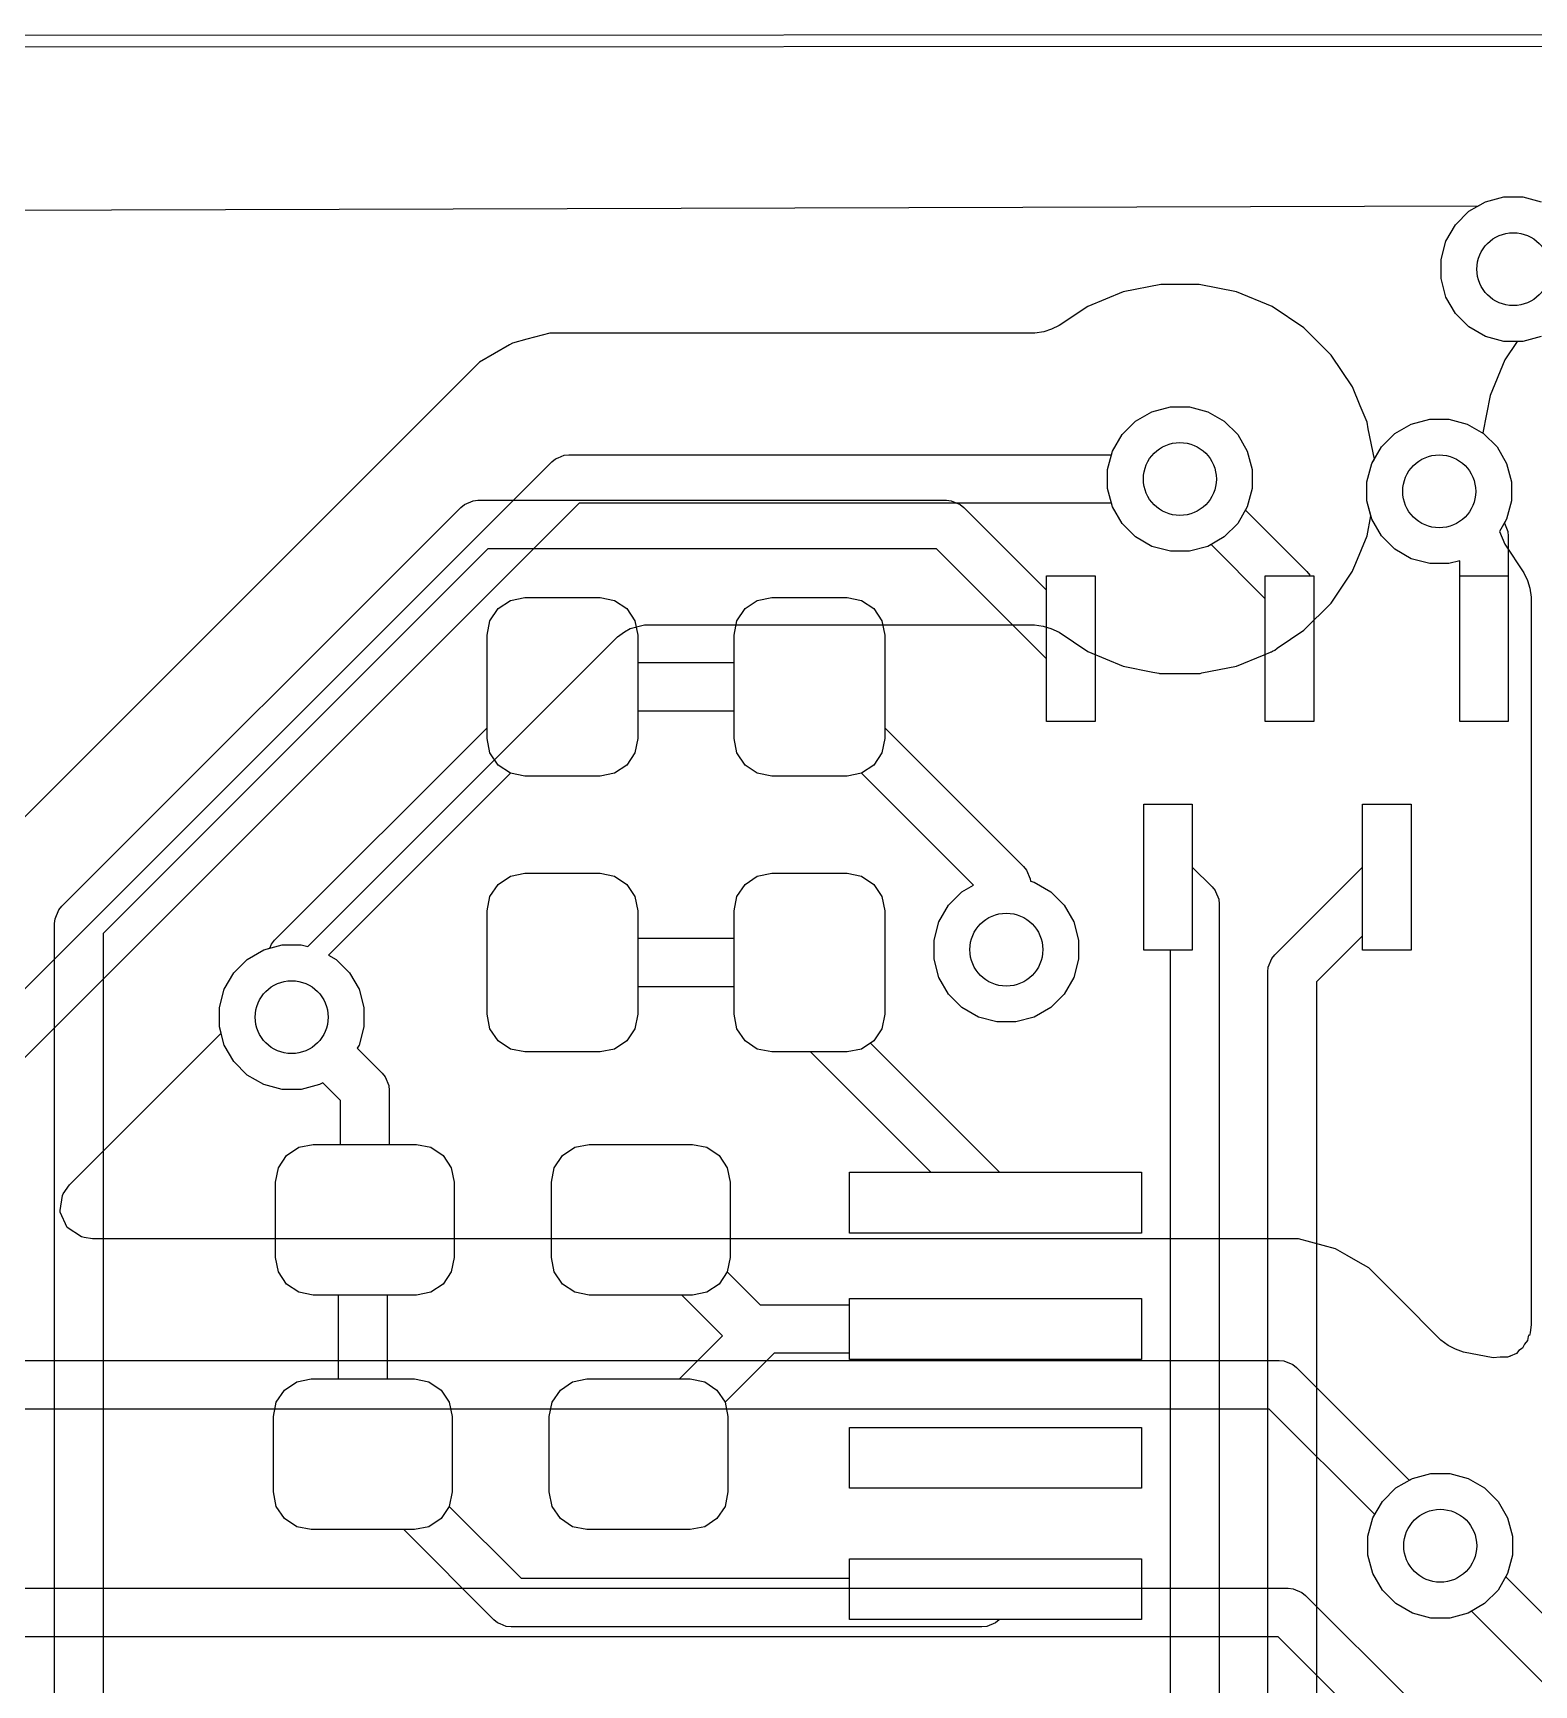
# Model space of a CAD drawing. Header units: millimetres. Extents: x 87.1 to 142.6, y -85.7 to -60.8.
# Drawn here: x 122.54 to 128.71, y -67.55 to -60.75 of the extents above; entities that cross this region are included whole.
import ezdxf

# ---------------------------------------------------------------- set-up
doc = ezdxf.new("R2010")
doc.units = ezdxf.units.MM
for name, color, linetype, true_color in [('B.Cu', 153, 'CONTINUOUS', 0x4d7fc4), ('Edge.Cuts', 254, 'CONTINUOUS', 0xd0d2cd), ('F.Cu', 13, 'CONTINUOUS', 0xc83434), ('F.Mask', 201, 'CONTINUOUS', 0xd864ff), ('F.Paste', 253, 'CONTINUOUS', 0xb4a09a)]:
    doc.layers.add(name, color=color, linetype=linetype, true_color=true_color)

msp = doc.modelspace()

# ---------------------------------------------------------------- linework, layer by layer
at = {"layer": 'B.Cu', "linetype": 'CONTINUOUS'}
for p, q in [((128.48281, -61.460993), (128.510795, -61.444836)), ((128.510795, -61.444836), (128.586442, -61.424567)), ((128.586442, -61.424567), (128.664758, -61.424567)), ((128.664758, -61.424567), (128.740405, -61.444836)), ((117.851051, -61.491752), (128.48281, -61.460993)), ((127.175153, -61.7851), (127.020527, -61.815857)), ((127.175155, -61.7851), (127.175153, -61.7851)), ((127.175158, -61.7851), (127.175155, -61.7851)), ((127.332842, -61.7851), (127.175158, -61.7851)), ((127.332845, -61.7851), (127.332842, -61.7851)), ((127.332847, -61.7851), (127.332845, -61.7851)), ((127.487471, -61.815857), (127.332847, -61.7851)), ((127.020496, -61.815864), (126.874833, -61.876198)), ((127.020527, -61.815857), (127.020496, -61.815864)), ((127.487502, -61.815864), (127.487471, -61.815857)), ((127.633165, -61.876198), (127.487502, -61.815864)), ((126.874797, -61.876219), (126.757953, -61.954291)), ((126.874824, -61.876203), (126.874797, -61.876219)), ((126.874833, -61.876198), (126.874824, -61.876203)), ((127.633172, -61.876202), (127.633165, -61.876198)), ((127.633185, -61.876209), (127.633172, -61.876202)), ((127.63319, -61.876212), (127.633185, -61.876209)), ((127.633191, -61.876213), (127.63319, -61.876212)), ((127.76429, -61.963811), (127.633191, -61.876213)), ((124.661804, -61.9851), (124.567869, -62.010269)), ((126.657422, -61.9851), (124.661804, -61.9851)), ((126.694478, -61.979434), (126.657422, -61.9851)), ((126.726115, -61.969527), (126.694478, -61.979434)), ((126.757952, -61.954294), (126.726115, -61.969527)), ((126.757953, -61.954291), (126.757952, -61.954294)), ((127.764291, -61.963812), (127.76429, -61.963811)), ((127.764297, -61.963817), (127.764291, -61.963812)), ((127.875781, -62.075301), (127.764297, -61.963817)), ((124.496756, -62.033139), (124.372169, -62.10507)), ((124.496764, -62.033136), (124.496756, -62.033139)), ((124.50908, -62.026026), (124.496764, -62.033136)), ((124.509085, -62.026023), (124.50908, -62.026026)), ((124.567812, -62.010287), (124.509085, -62.026023)), ((124.567869, -62.010269), (124.567812, -62.010287)), ((128.641645, -62.019433), (128.590613, -62.095807)), ((128.664758, -62.019433), (128.641645, -62.019433)), ((128.740405, -61.999164), (128.664758, -62.019433)), ((124.372147, -62.105085), (120.744485, -65.732747)), ((124.372149, -62.105084), (124.372147, -62.105085)), ((124.372153, -62.105081), (124.372149, -62.105084)), ((124.372161, -62.105075), (124.372153, -62.105081)), ((124.372165, -62.105072), (124.372161, -62.105075)), ((124.372169, -62.10507), (124.372165, -62.105072)), ((127.875786, -62.075307), (127.875781, -62.075301)), ((127.875789, -62.075311), (127.875786, -62.075307)), ((127.96339, -62.206414), (127.875789, -62.075311)), ((128.590598, -62.095833), (128.530264, -62.241496)), ((128.590603, -62.095824), (128.590598, -62.095833)), ((128.590613, -62.095807), (128.590603, -62.095824)), ((127.963397, -62.206427), (127.96339, -62.206414)), ((127.99564, -62.28427), (127.963397, -62.206427)), ((128.530261, -62.24151), (128.499504, -62.396128)), ((128.530264, -62.241496), (128.530261, -62.24151)), ((127.071372, -62.347594), (127.139195, -62.308436)), ((127.139195, -62.308436), (127.214842, -62.288167)), ((127.214842, -62.288167), (127.293158, -62.288167)), ((127.293158, -62.288167), (127.368805, -62.308436)), ((127.368805, -62.308436), (127.436628, -62.347594)), ((128.023737, -62.352103), (127.99564, -62.28427)), ((127.015994, -62.402972), (127.071372, -62.347594)), ((127.436628, -62.347594), (127.492006, -62.402972)), ((128.029124, -62.379185), (128.023737, -62.352103)), ((128.053911, -62.503797), (128.029124, -62.379185)), ((128.499504, -62.396128), (128.503428, -62.398394)), ((128.503428, -62.398394), (128.558806, -62.453772)), ((126.976836, -62.470795), (127.015994, -62.402972)), ((127.492006, -62.402972), (127.531164, -62.470795)), ((128.558806, -62.453772), (128.597964, -62.521595)), ((121.154289, -66.03076), (124.67016, -62.51489)), ((124.67016, -62.51489), (124.685313, -62.502453)), ((124.685313, -62.502453), (124.695871, -62.498079)), ((124.695871, -62.498079), (124.721362, -62.487521)), ((124.721362, -62.487521), (124.740871, -62.4856)), ((124.740871, -62.4856), (126.972869, -62.4856)), ((126.972869, -62.4856), (126.976836, -62.470795)), ((127.531164, -62.470795), (127.551433, -62.546442)), ((128.023367, -62.597242), (128.043636, -62.521595)), ((128.043636, -62.521595), (128.053911, -62.503797)), ((128.597964, -62.521595), (128.618233, -62.597242)), ((127.551433, -62.546442), (127.551433, -62.624758)), ((128.023367, -62.675558), (128.023367, -62.597242)), ((128.618233, -62.597242), (128.618233, -62.675558)), ((127.551433, -62.624758), (127.531164, -62.700405)), ((124.782292, -62.6856), (121.325, -66.142892)), ((126.972869, -62.6856), (124.782292, -62.6856)), ((126.976836, -62.700405), (126.972869, -62.6856)), ((127.015994, -62.768228), (126.976836, -62.700405)), ((127.531164, -62.700405), (127.492006, -62.768228)), ((128.039966, -62.737508), (128.023367, -62.675558)), ((128.023737, -62.819097), (128.039966, -62.737508)), ((128.618233, -62.675558), (128.597964, -62.751205)), ((127.071372, -62.823606), (127.015994, -62.768228)), ((127.492006, -62.768228), (127.436628, -62.823606)), ((128.597964, -62.751205), (128.568843, -62.801643)), ((128.568843, -62.801643), (128.590598, -62.854165)), ((127.139195, -62.862764), (127.071372, -62.823606)), ((127.214842, -62.883033), (127.139195, -62.862764)), ((127.368805, -62.862764), (127.293158, -62.883033)), ((127.436628, -62.823606), (127.368805, -62.862764)), ((127.977067, -62.931766), (128.023737, -62.819097)), ((128.590598, -62.854165), (128.590602, -62.854172)), ((128.590602, -62.854172), (128.590609, -62.854185)), ((128.590609, -62.854185), (128.668697, -62.97105)), ((127.293158, -62.883033), (127.214842, -62.883033)), ((127.965012, -62.960874), (127.977067, -62.931766)), ((127.875789, -63.095889), (127.963394, -62.964779)), ((127.963394, -62.964779), (127.965012, -62.960874)), ((128.668697, -62.97105), (128.683928, -63.002886)), ((128.683928, -63.002886), (128.693834, -63.034522)), ((128.693834, -63.034522), (128.6995, -63.071575)), ((128.6995, -63.071575), (128.6995, -66.064383)), ((127.764289, -63.207389), (127.875789, -63.095889)), ((124.940682, -63.235023), (124.968932, -63.213875)), ((124.968932, -63.213875), (124.992024, -63.201267)), ((124.992024, -63.201267), (125.051449, -63.1861)), ((125.051449, -63.1861), (126.656404, -63.1861)), ((126.656404, -63.1861), (126.691336, -63.191121)), ((126.691336, -63.191121), (126.72315, -63.200463)), ((126.72315, -63.200463), (126.757098, -63.216335)), ((127.653671, -63.281301), (127.764289, -63.207389)), ((123.665957, -64.509747), (124.940682, -63.235023)), ((126.757098, -63.216335), (126.874814, -63.29499)), ((127.644787, -63.290185), (127.653671, -63.281301)), ((126.874814, -63.29499), (126.874827, -63.294997)), ((126.874827, -63.294997), (127.020498, -63.355335)), ((127.487497, -63.355337), (127.600166, -63.308667)), ((127.600166, -63.308667), (127.626634, -63.297704)), ((127.626634, -63.297704), (127.629425, -63.296731)), ((127.629425, -63.296731), (127.630868, -63.296064)), ((127.630868, -63.296064), (127.635528, -63.294021)), ((127.635528, -63.294021), (127.644787, -63.290185)), ((127.020498, -63.355335), (127.020503, -63.355337)), ((127.020503, -63.355337), (127.143039, -63.379711)), ((127.143039, -63.379711), (127.167533, -63.384583)), ((127.167533, -63.384583), (127.17025, -63.385304)), ((127.17025, -63.385304), (127.175155, -63.3861)), ((127.175155, -63.3861), (127.332844, -63.3861)), ((127.332844, -63.3861), (127.336964, -63.3861)), ((127.336964, -63.3861), (127.344814, -63.383718)), ((127.344814, -63.383718), (127.487497, -63.355337)), ((123.485195, -64.522836), (123.560842, -64.502567)), ((123.560842, -64.502567), (123.639158, -64.502567)), ((123.639158, -64.502567), (123.665957, -64.509747)), ((123.361994, -64.617372), (123.417372, -64.561994)), ((123.417372, -64.561994), (123.485195, -64.522836)), ((123.322836, -64.685195), (123.361994, -64.617372)), ((123.302567, -64.760842), (123.322836, -64.685195)), ((123.302567, -64.839158), (123.302567, -64.760842)), ((123.309747, -64.865957), (123.302567, -64.839158)), ((122.685545, -65.49016), (123.309747, -64.865957)), ((122.657246, -65.533311), (122.660436, -65.526324)), ((122.660436, -65.526324), (122.685545, -65.49016)), ((122.648289, -65.595622), (122.657246, -65.533311)), ((122.647306, -65.60246), (122.648289, -65.595622)), ((122.676331, -65.666016), (122.647306, -65.60246)), ((122.735109, -65.70379), (122.676331, -65.666016)), ((122.745963, -65.706977), (122.735109, -65.70379)), ((122.780898, -65.712), (122.745963, -65.706977)), ((127.57388, -65.712), (122.780898, -65.712)), ((127.573943, -65.711999), (127.57388, -65.712)), ((127.741554, -65.711999), (127.573943, -65.711999)), ((127.741557, -65.711999), (127.741554, -65.711999)), ((127.894285, -65.752923), (127.741557, -65.711999)), ((127.942082, -65.780519), (127.894285, -65.752923)), ((127.986649, -65.806249), (127.942082, -65.780519)), ((128.031215, -65.831979), (127.986649, -65.806249)), ((128.031216, -65.83198), (128.031215, -65.831979)), ((128.031217, -65.831981), (128.031216, -65.83198)), ((128.150088, -65.950852), (128.031217, -65.831981)), ((128.15009, -65.950855), (128.150088, -65.950852)), ((128.154428, -65.955193), (128.15009, -65.950855)), ((128.327771, -66.128536), (128.154428, -65.955193)), ((128.6995, -66.064383), (128.694476, -66.099321)), ((128.357978, -66.150731), (128.327771, -66.128536)), ((128.684429, -66.1307), (128.67176, -66.145225)), ((128.686811, -66.114496), (128.684429, -66.1307)), ((128.689614, -66.108772), (128.686811, -66.114496)), ((128.691535, -66.109336), (128.689614, -66.108772)), ((128.694476, -66.099321), (128.691535, -66.109336)), ((128.387356, -66.166098), (128.357978, -66.150731)), ((128.420639, -66.177839), (128.387356, -66.166098)), ((128.542194, -66.202018), (128.420639, -66.177839)), ((128.571634, -66.199395), (128.542194, -66.202018)), ((128.599118, -66.199483), (128.571634, -66.199395)), ((128.599214, -66.199845), (128.599118, -66.199483)), ((128.600562, -66.199487), (128.599214, -66.199845)), ((128.600941, -66.199489), (128.600562, -66.199487)), ((128.606355, -66.197918), (128.600941, -66.199489)), ((128.608825, -66.196382), (128.606355, -66.197918)), ((128.609683, -66.196006), (128.608825, -66.196382)), ((128.611693, -66.195827), (128.609683, -66.196006)), ((128.612763, -66.195407), (128.611693, -66.195827)), ((128.638506, -66.183358), (128.612511, -66.194765)), ((128.612511, -66.194765), (128.612763, -66.195407)), ((128.648831, -66.171517), (128.638506, -66.183358)), ((128.663283, -66.162536), (128.648831, -66.171517)), ((128.67176, -66.145225), (128.663283, -66.162536)), ((122.143631, -66.2125), (127.6625, -66.2125)), ((127.6625, -66.2125), (127.682009, -66.214421)), ((127.682009, -66.214421), (127.718057, -66.229353)), ((127.718057, -66.229353), (127.733211, -66.241789)), ((127.733211, -66.241789), (128.196921, -66.705499)), ((127.621078, -66.4125), (122.143631, -66.4125)), ((128.055499, -66.846921), (127.621078, -66.4125)), ((128.210195, -66.697836), (128.285842, -66.677567)), ((128.285842, -66.677567), (128.364158, -66.677567)), ((128.364158, -66.677567), (128.439805, -66.697836)), ((128.196921, -66.705499), (128.210195, -66.697836)), ((128.439805, -66.697836), (128.507628, -66.736994)), ((128.507628, -66.736994), (128.563006, -66.792372)), ((128.563006, -66.792372), (128.602164, -66.860195)), ((128.027567, -66.935842), (128.047836, -66.860195)), ((128.047836, -66.860195), (128.055499, -66.846921)), ((128.602164, -66.860195), (128.622433, -66.935842)), ((128.027567, -67.014158), (128.027567, -66.935842)), ((128.622433, -66.935842), (128.622433, -67.014158)), ((128.047836, -67.089805), (128.027567, -67.014158)), ((128.622433, -67.014158), (128.602164, -67.089805)), ((128.086994, -67.157628), (128.047836, -67.089805)), ((128.602164, -67.089805), (128.563006, -67.157628)), ((122.106131, -67.15), (127.7, -67.15)), ((127.7, -67.15), (127.719509, -67.151921)), ((127.719509, -67.151921), (127.755557, -67.166853)), ((128.142372, -67.213006), (128.086994, -67.157628)), ((128.563006, -67.157628), (128.507628, -67.213006)), ((127.755557, -67.166853), (127.770711, -67.179289)), ((127.770711, -67.179289), (128.196921, -67.605499)), ((128.210195, -67.252164), (128.142372, -67.213006)), ((128.507628, -67.213006), (128.439805, -67.252164)), ((128.285842, -67.272433), (128.210195, -67.252164)), ((128.364158, -67.272433), (128.285842, -67.272433)), ((128.439805, -67.252164), (128.364158, -67.272433)), ((127.658578, -67.35), (122.106131, -67.35)), ((128.055499, -67.746921), (127.658578, -67.35))]:
    msp.add_line(p, q, dxfattribs=at)
at = {"layer": 'B.Cu'}
for centre in [(128.6256, -61.722), (127.254, -62.5856), (128.3208, -62.6364), (126.54, -64.522174), (123.6, -64.8), (128.325, -66.975)]:
    msp.add_circle(centre, 0.15, dxfattribs=at)
at = {"layer": 'Edge.Cuts', "linetype": 'CONTINUOUS'}
for p, q in [((88.172342, -60.774331), (141.57597, -60.750447)), ((141.575993, -60.800447), (88.172364, -60.824331))]:
    msp.add_line(p, q, dxfattribs=at)
at = {"layer": 'F.Cu', "linetype": 'CONTINUOUS'}
for p, q in [((128.442972, -61.483994), (128.510795, -61.444836)), ((128.510795, -61.444836), (128.586442, -61.424567)), ((128.586442, -61.424567), (128.664758, -61.424567)), ((128.664758, -61.424567), (128.740405, -61.444836)), ((128.387594, -61.539372), (128.442972, -61.483994)), ((128.348436, -61.607195), (128.387594, -61.539372)), ((128.328167, -61.682842), (128.348436, -61.607195)), ((128.328167, -61.761158), (128.328167, -61.682842)), ((128.348436, -61.836805), (128.328167, -61.761158)), ((128.387594, -61.904628), (128.348436, -61.836805)), ((128.442972, -61.960006), (128.387594, -61.904628)), ((128.510795, -61.999164), (128.442972, -61.960006)), ((128.586442, -62.019433), (128.510795, -61.999164)), ((128.664758, -62.019433), (128.586442, -62.019433)), ((128.740405, -61.999164), (128.664758, -62.019433)), ((127.071372, -62.347594), (127.139195, -62.308436)), ((127.139195, -62.308436), (127.214842, -62.288167)), ((127.214842, -62.288167), (127.293158, -62.288167)), ((127.293158, -62.288167), (127.368805, -62.308436)), ((127.368805, -62.308436), (127.436628, -62.347594)), ((127.015994, -62.402972), (127.071372, -62.347594)), ((127.436628, -62.347594), (127.492006, -62.402972)), ((128.082794, -62.453772), (128.138172, -62.398394)), ((128.138172, -62.398394), (128.205995, -62.359236)), ((128.205995, -62.359236), (128.281642, -62.338967)), ((128.281642, -62.338967), (128.359958, -62.338967)), ((128.359958, -62.338967), (128.435605, -62.359236)), ((128.435605, -62.359236), (128.503428, -62.398394)), ((128.503428, -62.398394), (128.558806, -62.453772)), ((126.976836, -62.470795), (127.015994, -62.402972)), ((127.492006, -62.402972), (127.531164, -62.470795)), ((128.043636, -62.521595), (128.082794, -62.453772)), ((128.558806, -62.453772), (128.597964, -62.521595)), ((126.956567, -62.546442), (126.976836, -62.470795)), ((127.531164, -62.470795), (127.551433, -62.546442)), ((128.023367, -62.597242), (128.043636, -62.521595)), ((128.597964, -62.521595), (128.618233, -62.597242)), ((126.956567, -62.624758), (126.956567, -62.546442)), ((127.551433, -62.546442), (127.551433, -62.624758)), ((128.023367, -62.675558), (128.023367, -62.597242)), ((128.618233, -62.597242), (128.618233, -62.675558)), ((126.976836, -62.700405), (126.956567, -62.624758)), ((127.551433, -62.624758), (127.531164, -62.700405)), ((122.654289, -64.343527), (124.295527, -62.702289)), ((124.295527, -62.702289), (124.310681, -62.689853)), ((124.310681, -62.689853), (124.346729, -62.674921)), ((124.346729, -62.674921), (124.366238, -62.673)), ((124.366238, -62.673), (126.294, -62.673)), ((126.294, -62.673), (126.313509, -62.674921)), ((126.313509, -62.674921), (126.349557, -62.689853)), ((126.349557, -62.689853), (126.364711, -62.702289)), ((126.364711, -62.702289), (126.705, -63.042578)), ((127.015994, -62.768228), (126.976836, -62.700405)), ((127.531164, -62.700405), (127.5235, -62.713678)), ((127.5235, -62.713678), (127.77571, -62.965889)), ((128.043636, -62.751205), (128.023367, -62.675558)), ((128.618233, -62.675558), (128.597964, -62.751205)), ((127.071372, -62.823606), (127.015994, -62.768228)), ((128.082794, -62.819028), (128.043636, -62.751205)), ((128.597964, -62.751205), (128.58891, -62.766886)), ((128.58891, -62.766886), (128.603079, -62.801091)), ((128.603079, -62.801091), (128.605, -62.8206)), ((124.40766, -62.873), (122.825, -64.45566)), ((126.252578, -62.873), (124.40766, -62.873)), ((126.705, -63.325422), (126.252578, -62.873)), ((127.139195, -62.862764), (127.071372, -62.823606)), ((127.214842, -62.883033), (127.139195, -62.862764)), ((127.368805, -62.862764), (127.293158, -62.883033)), ((127.382078, -62.8551), (127.368805, -62.862764)), ((127.605, -63.078021), (127.382078, -62.8551)), ((128.138172, -62.874406), (128.082794, -62.819028)), ((128.205995, -62.913564), (128.138172, -62.874406)), ((128.605, -62.8206), (128.605, -62.984)), ((127.293158, -62.883033), (127.214842, -62.883033)), ((128.281642, -62.933833), (128.205995, -62.913564)), ((128.359958, -62.933833), (128.281642, -62.933833)), ((128.405, -62.921764), (128.359958, -62.933833)), ((128.405, -62.984), (128.405, -62.921764)), ((126.705, -63.042578), (126.705, -62.984)), ((126.705, -62.984), (126.905, -62.984)), ((126.905, -62.984), (126.905, -63.584)), ((127.77571, -62.965889), (127.788147, -62.981042)), ((127.788147, -62.981042), (127.789372, -62.984)), ((127.789372, -62.984), (127.805, -62.984)), ((127.805, -62.984), (127.805, -63.584)), ((128.405, -63.584), (128.405, -62.984)), ((128.605, -62.984), (128.605, -63.584)), ((124.499684, -63.084799), (124.559, -63.073)), ((124.559, -63.073), (124.869, -63.073)), ((124.869, -63.073), (124.928316, -63.084799)), ((125.515684, -63.084799), (125.575, -63.073)), ((125.575, -63.073), (125.885, -63.073)), ((125.885, -63.073), (125.944316, -63.084799)), ((127.605, -63.584), (127.605, -63.078021)), ((124.415799, -63.168684), (124.449398, -63.118398)), ((124.449398, -63.118398), (124.499684, -63.084799)), ((124.928316, -63.084799), (124.978602, -63.118398)), ((124.978602, -63.118398), (125.012201, -63.168684)), ((125.431799, -63.168684), (125.465398, -63.118398)), ((125.465398, -63.118398), (125.515684, -63.084799)), ((125.944316, -63.084799), (125.994602, -63.118398)), ((125.994602, -63.118398), (126.028201, -63.168684)), ((124.404, -63.228), (124.415799, -63.168684)), ((125.012201, -63.168684), (125.024, -63.228)), ((125.42, -63.228), (125.431799, -63.168684)), ((126.028201, -63.168684), (126.04, -63.228)), ((124.404, -63.609078), (124.404, -63.228)), ((125.024, -63.228), (125.024, -63.3405)), ((125.42, -63.3405), (125.42, -63.228)), ((126.04, -63.228), (126.04, -63.609078)), ((125.024, -63.3405), (125.42, -63.3405)), ((126.705, -63.584), (126.705, -63.325422)), ((125.42, -63.5405), (125.024, -63.5405)), ((125.024, -63.5405), (125.024, -63.653)), ((125.42, -63.653), (125.42, -63.5405)), ((123.529289, -64.483789), (124.404, -63.609078)), ((126.04, -63.609078), (126.610711, -64.179789)), ((126.905, -63.584), (126.705, -63.584)), ((127.805, -63.584), (127.605, -63.584)), ((128.605, -63.584), (128.405, -63.584)), ((125.024, -63.653), (125.012201, -63.712316)), ((125.431799, -63.712316), (125.42, -63.653)), ((125.012201, -63.712316), (124.978602, -63.762602)), ((125.465398, -63.762602), (125.431799, -63.712316)), ((124.499714, -63.796207), (123.751753, -64.544168)), ((124.559, -63.808), (124.499714, -63.796207)), ((124.869, -63.808), (124.559, -63.808)), ((124.928316, -63.796201), (124.869, -63.808)), ((124.978602, -63.762602), (124.928316, -63.796201)), ((125.515684, -63.796201), (125.465398, -63.762602)), ((125.575, -63.808), (125.515684, -63.796201)), ((125.885, -63.808), (125.575, -63.808)), ((125.944285, -63.796207), (125.885, -63.808)), ((126.40484, -64.256762), (125.944285, -63.796207)), ((127.105, -64.524), (127.105, -63.924)), ((127.105, -63.924), (127.305, -63.924)), ((127.305, -63.924), (127.305, -64.182578)), ((128.005, -64.182578), (128.005, -63.924)), ((128.005, -63.924), (128.205, -63.924)), ((128.205, -63.924), (128.205, -64.524)), ((124.449398, -64.253398), (124.499684, -64.219799)), ((124.499684, -64.219799), (124.559, -64.208)), ((124.559, -64.208), (124.869, -64.208)), ((124.869, -64.208), (124.928316, -64.219799)), ((124.928316, -64.219799), (124.978602, -64.253398)), ((125.465398, -64.253398), (125.515684, -64.219799)), ((125.515684, -64.219799), (125.575, -64.208)), ((125.575, -64.208), (125.885, -64.208)), ((125.885, -64.208), (125.944316, -64.219799)), ((125.944316, -64.219799), (125.994602, -64.253398)), ((126.610711, -64.179789), (126.623147, -64.194943)), ((126.623147, -64.194943), (126.638079, -64.230991)), ((126.638079, -64.230991), (126.639043, -64.240786)), ((127.305, -64.182578), (127.386111, -64.263689)), ((127.644689, -64.542889), (128.005, -64.182578)), ((124.415799, -64.303684), (124.449398, -64.253398)), ((124.978602, -64.253398), (125.012201, -64.303684)), ((125.431799, -64.303684), (125.465398, -64.253398)), ((125.994602, -64.253398), (126.028201, -64.303684)), ((126.301994, -64.339546), (126.357372, -64.284168)), ((126.357372, -64.284168), (126.40484, -64.256762)), ((126.639043, -64.240786), (126.654805, -64.24501)), ((126.654805, -64.24501), (126.722628, -64.284168)), ((126.722628, -64.284168), (126.778006, -64.339546)), ((127.386111, -64.263689), (127.398547, -64.278842)), ((127.398547, -64.278842), (127.400182, -64.282789)), ((127.400182, -64.282789), (127.413479, -64.314891)), ((122.626921, -64.394729), (122.641853, -64.358681)), ((122.641853, -64.358681), (122.654289, -64.343527)), ((124.404, -64.363), (124.415799, -64.303684)), ((124.404, -64.788), (124.404, -64.363)), ((125.012201, -64.303684), (125.024, -64.363)), ((125.024, -64.363), (125.024, -64.4755)), ((125.42, -64.363), (125.431799, -64.303684)), ((125.42, -64.4755), (125.42, -64.363)), ((126.028201, -64.303684), (126.04, -64.363)), ((126.04, -64.363), (126.04, -64.788)), ((126.262836, -64.407369), (126.301994, -64.339546)), ((126.778006, -64.339546), (126.817164, -64.407369)), ((127.413479, -64.314891), (127.4154, -64.3344)), ((127.4154, -64.3344), (127.4154, -68.490148)), ((122.625, -64.414238), (122.626921, -64.394729)), ((122.625, -67.82), (122.625, -64.414238)), ((126.242567, -64.483016), (126.262836, -64.407369)), ((126.817164, -64.407369), (126.837433, -64.483016)), ((122.825, -64.45566), (122.825, -67.82)), ((123.509672, -64.516277), (123.516853, -64.498943)), ((123.516853, -64.498943), (123.529289, -64.483789)), ((125.024, -64.4755), (125.42, -64.4755)), ((126.242567, -64.561332), (126.242567, -64.483016)), ((126.837433, -64.483016), (126.837433, -64.561332)), ((128.005, -64.465421), (127.8154, -64.655021)), ((128.005, -64.524), (128.005, -64.465421)), ((123.361994, -64.617372), (123.417372, -64.561994)), ((123.417372, -64.561994), (123.485195, -64.522836)), ((123.485195, -64.522836), (123.509672, -64.516277)), ((123.751753, -64.544168), (123.782628, -64.561994)), ((123.782628, -64.561994), (123.838006, -64.617372)), ((126.262836, -64.636979), (126.242567, -64.561332)), ((126.837433, -64.561332), (126.817164, -64.636979)), ((127.2154, -64.524), (127.105, -64.524)), ((127.2154, -68.448726), (127.2154, -64.524)), ((127.617321, -64.594091), (127.632253, -64.558043)), ((127.632253, -64.558043), (127.644689, -64.542889)), ((128.205, -64.524), (128.005, -64.524)), ((123.322836, -64.685195), (123.361994, -64.617372)), ((123.838006, -64.617372), (123.877164, -64.685195)), ((126.301994, -64.704802), (126.262836, -64.636979)), ((126.817164, -64.636979), (126.778006, -64.704802)), ((127.6154, -64.6136), (127.617321, -64.594091)), ((127.6154, -68.801778), (127.6154, -64.6136)), ((123.302567, -64.760842), (123.322836, -64.685195)), ((123.877164, -64.685195), (123.897433, -64.760842)), ((125.42, -64.6755), (125.024, -64.6755)), ((125.024, -64.6755), (125.024, -64.788)), ((125.42, -64.788), (125.42, -64.6755)), ((126.357372, -64.76018), (126.301994, -64.704802)), ((126.778006, -64.704802), (126.722628, -64.76018)), ((127.8154, -64.655021), (127.8154, -68.8432)), ((123.302567, -64.839158), (123.302567, -64.760842)), ((123.897433, -64.760842), (123.897433, -64.839158)), ((126.425195, -64.799338), (126.357372, -64.76018)), ((126.722628, -64.76018), (126.654805, -64.799338)), ((123.322836, -64.914805), (123.302567, -64.839158)), ((123.897433, -64.839158), (123.877164, -64.914805)), ((124.415799, -64.847316), (124.404, -64.788)), ((125.024, -64.788), (125.012201, -64.847316)), ((125.431799, -64.847316), (125.42, -64.788)), ((126.04, -64.788), (126.028201, -64.847316)), ((126.500842, -64.819607), (126.425195, -64.799338)), ((126.579158, -64.819607), (126.500842, -64.819607)), ((126.654805, -64.799338), (126.579158, -64.819607)), ((123.361994, -64.982628), (123.322836, -64.914805)), ((123.877164, -64.914805), (123.8695, -64.928078)), ((124.449398, -64.897602), (124.415799, -64.847316)), ((124.499684, -64.931201), (124.449398, -64.897602)), ((124.978602, -64.897602), (124.928316, -64.931201)), ((125.012201, -64.847316), (124.978602, -64.897602)), ((125.465398, -64.897602), (125.431799, -64.847316)), ((125.515684, -64.931201), (125.465398, -64.897602)), ((125.994602, -64.897602), (125.980587, -64.906965)), ((125.980587, -64.906965), (126.511822, -65.4382)), ((126.028201, -64.847316), (125.994602, -64.897602)), ((123.417372, -65.038006), (123.361994, -64.982628)), ((123.8695, -64.928078), (123.971911, -65.030489)), ((124.559, -64.943), (124.499684, -64.931201)), ((124.869, -64.943), (124.559, -64.943)), ((124.928316, -64.931201), (124.869, -64.943)), ((125.575, -64.943), (125.515684, -64.931201)), ((125.733778, -64.943), (125.575, -64.943)), ((126.228978, -65.4382), (125.733778, -64.943)), ((123.485195, -65.077164), (123.417372, -65.038006)), ((123.971911, -65.030489), (123.984347, -65.045643)), ((123.984347, -65.045643), (123.999279, -65.081691)), ((123.560842, -65.097433), (123.485195, -65.077164)), ((123.639158, -65.097433), (123.560842, -65.097433)), ((123.714805, -65.077164), (123.639158, -65.097433)), ((123.728078, -65.0695), (123.714805, -65.077164)), ((123.8012, -65.142622), (123.728078, -65.0695)), ((123.999279, -65.081691), (124.0012, -65.1012)), ((124.0012, -65.1012), (124.0012, -65.3236)), ((123.8012, -65.3236), (123.8012, -65.142622)), ((123.545499, -65.419284), (123.579098, -65.368998)), ((123.579098, -65.368998), (123.629384, -65.335399)), ((123.629384, -65.335399), (123.6887, -65.3236)), ((123.6887, -65.3236), (123.8012, -65.3236)), ((124.0012, -65.3236), (124.1137, -65.3236)), ((124.1137, -65.3236), (124.173016, -65.335399)), ((124.173016, -65.335399), (124.223302, -65.368998)), ((124.223302, -65.368998), (124.256901, -65.419284)), ((124.680499, -65.419284), (124.714098, -65.368998)), ((124.714098, -65.368998), (124.764384, -65.335399)), ((124.764384, -65.335399), (124.8237, -65.3236)), ((124.8237, -65.3236), (125.2487, -65.3236)), ((125.2487, -65.3236), (125.308016, -65.335399)), ((125.308016, -65.335399), (125.358302, -65.368998)), ((125.358302, -65.368998), (125.391901, -65.419284)), ((123.5337, -65.4786), (123.545499, -65.419284)), ((124.256901, -65.419284), (124.2687, -65.4786)), ((124.6687, -65.4786), (124.680499, -65.419284)), ((125.391901, -65.419284), (125.4037, -65.4786)), ((125.8954, -65.6882), (125.8954, -65.4382)), ((125.8954, -65.4382), (126.228978, -65.4382)), ((126.511822, -65.4382), (127.0954, -65.4382)), ((127.0954, -65.4382), (127.0954, -65.6882)), ((123.5337, -65.7886), (123.5337, -65.4786)), ((124.2687, -65.4786), (124.2687, -65.7886)), ((124.6687, -65.7886), (124.6687, -65.4786)), ((125.4037, -65.4786), (125.4037, -65.7886)), ((127.0954, -65.6882), (125.8954, -65.6882)), ((123.545499, -65.847916), (123.5337, -65.7886)), ((124.2687, -65.7886), (124.256901, -65.847916)), ((124.680499, -65.847916), (124.6687, -65.7886)), ((125.4037, -65.7886), (125.391907, -65.847885)), ((123.579098, -65.898202), (123.545499, -65.847916)), ((124.256901, -65.847916), (124.223302, -65.898202)), ((124.714098, -65.898202), (124.680499, -65.847916)), ((125.391907, -65.847885), (125.527221, -65.9832)), ((123.629384, -65.931801), (123.579098, -65.898202)), ((123.6887, -65.9436), (123.629384, -65.931801)), ((124.173016, -65.931801), (124.1137, -65.9436)), ((124.223302, -65.898202), (124.173016, -65.931801)), ((124.764384, -65.931801), (124.714098, -65.898202)), ((124.8237, -65.9436), (124.764384, -65.931801)), ((123.7925, -65.9436), (123.6887, -65.9436)), ((123.7925, -66.2888), (123.7925, -65.9436)), ((124.1137, -65.9436), (123.9925, -65.9436)), ((123.9925, -65.9436), (123.9925, -66.2888)), ((125.204779, -65.9436), (124.8237, -65.9436)), ((125.373028, -66.111849), (125.204779, -65.9436)), ((125.527221, -65.9832), (125.73, -65.9832)), ((125.73, -65.9832), (125.8954, -65.9832)), ((125.8954, -65.9832), (125.8954, -65.9582)), ((125.8954, -65.9582), (127.0954, -65.9582)), ((127.0954, -65.9582), (127.0954, -66.2082)), ((125.196078, -66.2888), (125.373028, -66.111849)), ((125.584521, -66.1832), (125.383207, -66.384514)), ((125.73, -66.1832), (125.584521, -66.1832)), ((125.8954, -66.1832), (125.73, -66.1832)), ((125.8954, -66.2082), (125.8954, -66.1832)), ((127.0954, -66.2082), (125.8954, -66.2082)), ((123.536799, -66.384484), (123.570398, -66.334198)), ((123.570398, -66.334198), (123.620684, -66.300599)), ((123.620684, -66.300599), (123.68, -66.2888)), ((123.68, -66.2888), (123.7925, -66.2888)), ((123.9925, -66.2888), (124.105, -66.2888)), ((124.105, -66.2888), (124.164316, -66.300599)), ((124.164316, -66.300599), (124.214602, -66.334198)), ((124.214602, -66.334198), (124.248201, -66.384484)), ((124.671799, -66.384484), (124.705398, -66.334198)), ((124.705398, -66.334198), (124.755684, -66.300599)), ((124.755684, -66.300599), (124.815, -66.2888)), ((124.815, -66.2888), (125.196078, -66.2888)), ((123.525, -66.4438), (123.536799, -66.384484)), ((124.248201, -66.384484), (124.26, -66.4438)), ((124.66, -66.4438), (124.671799, -66.384484)), ((125.383207, -66.384514), (125.395, -66.4438)), ((123.525, -66.7538), (123.525, -66.4438)), ((124.26, -66.4438), (124.26, -66.7538)), ((124.66, -66.7538), (124.66, -66.4438)), ((125.395, -66.4438), (125.395, -66.7538)), ((125.8954, -66.7382), (125.8954, -66.4882)), ((125.8954, -66.4882), (127.0954, -66.4882)), ((127.0954, -66.4882), (127.0954, -66.7382)), ((128.210195, -66.697836), (128.285842, -66.677567)), ((128.285842, -66.677567), (128.364158, -66.677567)), ((128.364158, -66.677567), (128.439805, -66.697836)), ((127.0954, -66.7382), (125.8954, -66.7382)), ((128.086994, -66.792372), (128.142372, -66.736994)), ((128.142372, -66.736994), (128.210195, -66.697836)), ((128.439805, -66.697836), (128.507628, -66.736994)), ((128.507628, -66.736994), (128.563006, -66.792372)), ((123.536799, -66.813116), (123.525, -66.7538)), ((123.570398, -66.863402), (123.536799, -66.813116)), ((124.26, -66.7538), (124.248207, -66.813085)), ((124.248207, -66.813085), (124.543921, -67.1088)), ((124.671799, -66.813116), (124.66, -66.7538)), ((124.705398, -66.863402), (124.671799, -66.813116)), ((125.383201, -66.813116), (125.349602, -66.863402)), ((125.395, -66.7538), (125.383201, -66.813116)), ((128.047836, -66.860195), (128.086994, -66.792372)), ((128.563006, -66.792372), (128.602164, -66.860195)), ((123.620684, -66.897001), (123.570398, -66.863402)), ((124.755684, -66.897001), (124.705398, -66.863402)), ((125.349602, -66.863402), (125.299316, -66.897001)), ((128.027567, -66.935842), (128.047836, -66.860195)), ((128.602164, -66.860195), (128.622433, -66.935842)), ((123.68, -66.9088), (123.620684, -66.897001)), ((124.061078, -66.9088), (123.68, -66.9088)), ((124.431789, -67.27951), (124.061078, -66.9088)), ((124.815, -66.9088), (124.755684, -66.897001)), ((125.24, -66.9088), (124.815, -66.9088)), ((125.299316, -66.897001), (125.24, -66.9088)), ((128.027567, -67.014158), (128.027567, -66.935842)), ((128.622433, -66.935842), (128.622433, -67.014158)), ((128.047836, -67.089805), (128.027567, -67.014158)), ((128.622433, -67.014158), (128.602164, -67.089805)), ((125.8954, -67.1088), (125.8954, -67.0282)), ((125.8954, -67.0282), (127.0954, -67.0282)), ((127.0954, -67.0282), (127.0954, -67.2782)), ((128.086994, -67.157628), (128.047836, -67.089805)), ((128.602164, -67.089805), (128.5945, -67.103078)), ((124.543921, -67.1088), (125.8954, -67.1088)), ((128.142372, -67.213006), (128.086994, -67.157628)), ((128.5945, -67.103078), (129.064622, -67.5732)), ((128.210195, -67.252164), (128.142372, -67.213006)), ((124.446942, -67.291947), (124.431789, -67.27951)), ((124.4575, -67.29632), (124.446942, -67.291947)), ((126.495357, -67.291947), (126.459309, -67.306879)), ((126.510511, -67.279511), (126.495357, -67.291947)), ((126.511822, -67.2782), (126.510511, -67.279511)), ((127.0954, -67.2782), (126.511822, -67.2782)), ((128.285842, -67.272433), (128.210195, -67.252164)), ((128.364158, -67.272433), (128.285842, -67.272433)), ((128.439805, -67.252164), (128.364158, -67.272433)), ((128.453078, -67.2445), (128.439805, -67.252164)), ((128.952489, -67.743911), (128.453078, -67.2445)), ((124.482991, -67.306879), (124.4575, -67.29632)), ((124.5025, -67.3088), (124.482991, -67.306879)), ((126.4398, -67.3088), (124.5025, -67.3088)), ((126.459309, -67.306879), (126.4398, -67.3088))]:
    msp.add_line(p, q, dxfattribs=at)
at = {"layer": 'F.Cu'}
for centre in [(128.6256, -61.722), (127.254, -62.5856), (128.3208, -62.6364), (126.54, -64.522174), (123.6, -64.8), (128.325, -66.975)]:
    msp.add_circle(centre, 0.15, dxfattribs=at)
at = {"layer": 'F.Mask', "linetype": 'CONTINUOUS'}
for p, q in [((126.705, -63.584), (126.705, -62.984)), ((126.705, -62.984), (126.905, -62.984)), ((126.905, -62.984), (126.905, -63.584)), ((127.605, -63.584), (127.605, -62.984)), ((127.605, -62.984), (127.805, -62.984)), ((127.805, -62.984), (127.805, -63.584)), ((128.405, -63.584), (128.405, -62.984)), ((128.405, -62.984), (128.605, -62.984)), ((128.605, -62.984), (128.605, -63.584)), ((124.499684, -63.084799), (124.559, -63.073)), ((124.559, -63.073), (124.869, -63.073)), ((124.869, -63.073), (124.928316, -63.084799)), ((125.515684, -63.084799), (125.575, -63.073)), ((125.575, -63.073), (125.885, -63.073)), ((125.885, -63.073), (125.944316, -63.084799)), ((124.415799, -63.168684), (124.449398, -63.118398)), ((124.449398, -63.118398), (124.499684, -63.084799)), ((124.928316, -63.084799), (124.978602, -63.118398)), ((124.978602, -63.118398), (125.012201, -63.168684)), ((125.431799, -63.168684), (125.465398, -63.118398)), ((125.465398, -63.118398), (125.515684, -63.084799)), ((125.944316, -63.084799), (125.994602, -63.118398)), ((125.994602, -63.118398), (126.028201, -63.168684)), ((124.404, -63.228), (124.415799, -63.168684)), ((125.012201, -63.168684), (125.024, -63.228)), ((125.42, -63.228), (125.431799, -63.168684)), ((126.028201, -63.168684), (126.04, -63.228)), ((124.404, -63.653), (124.404, -63.228)), ((125.024, -63.228), (125.024, -63.653)), ((125.42, -63.653), (125.42, -63.228)), ((126.04, -63.228), (126.04, -63.653)), ((126.905, -63.584), (126.705, -63.584)), ((127.805, -63.584), (127.605, -63.584)), ((128.605, -63.584), (128.405, -63.584)), ((124.415799, -63.712316), (124.404, -63.653)), ((125.024, -63.653), (125.012201, -63.712316)), ((125.431799, -63.712316), (125.42, -63.653)), ((126.04, -63.653), (126.028201, -63.712316)), ((124.449398, -63.762602), (124.415799, -63.712316)), ((125.012201, -63.712316), (124.978602, -63.762602)), ((125.465398, -63.762602), (125.431799, -63.712316)), ((126.028201, -63.712316), (125.994602, -63.762602)), ((124.499684, -63.796201), (124.449398, -63.762602)), ((124.559, -63.808), (124.499684, -63.796201)), ((124.869, -63.808), (124.559, -63.808)), ((124.928316, -63.796201), (124.869, -63.808)), ((124.978602, -63.762602), (124.928316, -63.796201)), ((125.515684, -63.796201), (125.465398, -63.762602)), ((125.575, -63.808), (125.515684, -63.796201)), ((125.885, -63.808), (125.575, -63.808)), ((125.944316, -63.796201), (125.885, -63.808)), ((125.994602, -63.762602), (125.944316, -63.796201)), ((127.105, -64.524), (127.105, -63.924)), ((127.105, -63.924), (127.305, -63.924)), ((127.305, -63.924), (127.305, -64.524)), ((128.005, -64.524), (128.005, -63.924)), ((128.005, -63.924), (128.205, -63.924)), ((128.205, -63.924), (128.205, -64.524)), ((124.449398, -64.253398), (124.499684, -64.219799)), ((124.499684, -64.219799), (124.559, -64.208)), ((124.559, -64.208), (124.869, -64.208)), ((124.869, -64.208), (124.928316, -64.219799)), ((124.928316, -64.219799), (124.978602, -64.253398)), ((125.465398, -64.253398), (125.515684, -64.219799)), ((125.515684, -64.219799), (125.575, -64.208)), ((125.575, -64.208), (125.885, -64.208)), ((125.885, -64.208), (125.944316, -64.219799)), ((125.944316, -64.219799), (125.994602, -64.253398)), ((124.415799, -64.303684), (124.449398, -64.253398)), ((124.978602, -64.253398), (125.012201, -64.303684)), ((125.431799, -64.303684), (125.465398, -64.253398)), ((125.994602, -64.253398), (126.028201, -64.303684)), ((124.404, -64.363), (124.415799, -64.303684)), ((124.404, -64.788), (124.404, -64.363)), ((125.012201, -64.303684), (125.024, -64.363)), ((125.024, -64.363), (125.024, -64.788)), ((125.42, -64.363), (125.431799, -64.303684)), ((125.42, -64.788), (125.42, -64.363)), ((126.028201, -64.303684), (126.04, -64.363)), ((126.04, -64.363), (126.04, -64.788)), ((127.305, -64.524), (127.105, -64.524)), ((128.205, -64.524), (128.005, -64.524)), ((124.415799, -64.847316), (124.404, -64.788)), ((125.024, -64.788), (125.012201, -64.847316)), ((125.431799, -64.847316), (125.42, -64.788)), ((126.04, -64.788), (126.028201, -64.847316)), ((124.449398, -64.897602), (124.415799, -64.847316)), ((124.499684, -64.931201), (124.449398, -64.897602)), ((124.978602, -64.897602), (124.928316, -64.931201)), ((125.012201, -64.847316), (124.978602, -64.897602)), ((125.465398, -64.897602), (125.431799, -64.847316)), ((125.515684, -64.931201), (125.465398, -64.897602)), ((125.994602, -64.897602), (125.944316, -64.931201)), ((126.028201, -64.847316), (125.994602, -64.897602)), ((124.559, -64.943), (124.499684, -64.931201)), ((124.869, -64.943), (124.559, -64.943)), ((124.928316, -64.931201), (124.869, -64.943)), ((125.575, -64.943), (125.515684, -64.931201)), ((125.885, -64.943), (125.575, -64.943)), ((125.944316, -64.931201), (125.885, -64.943)), ((123.545499, -65.419284), (123.579098, -65.368998)), ((123.579098, -65.368998), (123.629384, -65.335399)), ((123.629384, -65.335399), (123.6887, -65.3236)), ((123.6887, -65.3236), (124.1137, -65.3236)), ((124.1137, -65.3236), (124.173016, -65.335399)), ((124.173016, -65.335399), (124.223302, -65.368998)), ((124.223302, -65.368998), (124.256901, -65.419284)), ((124.680499, -65.419284), (124.714098, -65.368998)), ((124.714098, -65.368998), (124.764384, -65.335399)), ((124.764384, -65.335399), (124.8237, -65.3236)), ((124.8237, -65.3236), (125.2487, -65.3236)), ((125.2487, -65.3236), (125.308016, -65.335399)), ((125.308016, -65.335399), (125.358302, -65.368998)), ((125.358302, -65.368998), (125.391901, -65.419284)), ((123.5337, -65.4786), (123.545499, -65.419284)), ((124.256901, -65.419284), (124.2687, -65.4786)), ((124.6687, -65.4786), (124.680499, -65.419284)), ((125.391901, -65.419284), (125.4037, -65.4786)), ((125.8954, -65.6882), (125.8954, -65.4382)), ((125.8954, -65.4382), (127.0954, -65.4382)), ((127.0954, -65.4382), (127.0954, -65.6882)), ((123.5337, -65.7886), (123.5337, -65.4786)), ((124.2687, -65.4786), (124.2687, -65.7886)), ((124.6687, -65.7886), (124.6687, -65.4786)), ((125.4037, -65.4786), (125.4037, -65.7886)), ((127.0954, -65.6882), (125.8954, -65.6882)), ((123.545499, -65.847916), (123.5337, -65.7886)), ((124.2687, -65.7886), (124.256901, -65.847916)), ((124.680499, -65.847916), (124.6687, -65.7886)), ((125.4037, -65.7886), (125.391901, -65.847916)), ((123.579098, -65.898202), (123.545499, -65.847916)), ((124.256901, -65.847916), (124.223302, -65.898202)), ((124.714098, -65.898202), (124.680499, -65.847916)), ((125.391901, -65.847916), (125.358302, -65.898202)), ((123.629384, -65.931801), (123.579098, -65.898202)), ((123.6887, -65.9436), (123.629384, -65.931801)), ((124.173016, -65.931801), (124.1137, -65.9436)), ((124.223302, -65.898202), (124.173016, -65.931801)), ((124.764384, -65.931801), (124.714098, -65.898202)), ((124.8237, -65.9436), (124.764384, -65.931801)), ((125.308016, -65.931801), (125.2487, -65.9436)), ((125.358302, -65.898202), (125.308016, -65.931801)), ((124.1137, -65.9436), (123.6887, -65.9436)), ((125.2487, -65.9436), (124.8237, -65.9436)), ((125.8954, -66.2082), (125.8954, -65.9582)), ((125.8954, -65.9582), (127.0954, -65.9582)), ((127.0954, -65.9582), (127.0954, -66.2082)), ((127.0954, -66.2082), (125.8954, -66.2082)), ((123.536799, -66.384484), (123.570398, -66.334198)), ((123.570398, -66.334198), (123.620684, -66.300599)), ((123.620684, -66.300599), (123.68, -66.2888)), ((123.68, -66.2888), (124.105, -66.2888)), ((124.105, -66.2888), (124.164316, -66.300599)), ((124.164316, -66.300599), (124.214602, -66.334198)), ((124.214602, -66.334198), (124.248201, -66.384484)), ((124.671799, -66.384484), (124.705398, -66.334198)), ((124.705398, -66.334198), (124.755684, -66.300599)), ((124.755684, -66.300599), (124.815, -66.2888)), ((124.815, -66.2888), (125.24, -66.2888)), ((125.24, -66.2888), (125.299316, -66.300599)), ((125.299316, -66.300599), (125.349602, -66.334198)), ((125.349602, -66.334198), (125.383201, -66.384484)), ((123.525, -66.4438), (123.536799, -66.384484)), ((124.248201, -66.384484), (124.26, -66.4438)), ((124.66, -66.4438), (124.671799, -66.384484)), ((125.383201, -66.384484), (125.395, -66.4438)), ((123.525, -66.7538), (123.525, -66.4438)), ((124.26, -66.4438), (124.26, -66.7538)), ((124.66, -66.7538), (124.66, -66.4438)), ((125.395, -66.4438), (125.395, -66.7538)), ((125.8954, -66.7382), (125.8954, -66.4882)), ((125.8954, -66.4882), (127.0954, -66.4882)), ((127.0954, -66.4882), (127.0954, -66.7382)), ((127.0954, -66.7382), (125.8954, -66.7382)), ((123.536799, -66.813116), (123.525, -66.7538)), ((123.570398, -66.863402), (123.536799, -66.813116)), ((124.248201, -66.813116), (124.214602, -66.863402)), ((124.26, -66.7538), (124.248201, -66.813116)), ((124.671799, -66.813116), (124.66, -66.7538)), ((124.705398, -66.863402), (124.671799, -66.813116)), ((125.383201, -66.813116), (125.349602, -66.863402)), ((125.395, -66.7538), (125.383201, -66.813116)), ((123.620684, -66.897001), (123.570398, -66.863402)), ((124.214602, -66.863402), (124.164316, -66.897001)), ((124.755684, -66.897001), (124.705398, -66.863402)), ((125.349602, -66.863402), (125.299316, -66.897001)), ((123.68, -66.9088), (123.620684, -66.897001)), ((124.105, -66.9088), (123.68, -66.9088)), ((124.164316, -66.897001), (124.105, -66.9088)), ((124.815, -66.9088), (124.755684, -66.897001)), ((125.24, -66.9088), (124.815, -66.9088)), ((125.299316, -66.897001), (125.24, -66.9088)), ((125.8954, -67.2782), (125.8954, -67.0282)), ((125.8954, -67.0282), (127.0954, -67.0282)), ((127.0954, -67.0282), (127.0954, -67.2782)), ((127.0954, -67.2782), (125.8954, -67.2782))]:
    msp.add_line(p, q, dxfattribs=at)
at = {"layer": 'F.Paste', "linetype": 'CONTINUOUS'}
for p, q in [((126.705, -63.584), (126.705, -62.984)), ((126.705, -62.984), (126.905, -62.984)), ((126.905, -62.984), (126.905, -63.584)), ((127.605, -63.584), (127.605, -62.984)), ((127.605, -62.984), (127.805, -62.984)), ((127.805, -62.984), (127.805, -63.584)), ((128.405, -63.584), (128.405, -62.984)), ((128.405, -62.984), (128.605, -62.984)), ((128.605, -62.984), (128.605, -63.584)), ((124.499684, -63.084799), (124.559, -63.073)), ((124.559, -63.073), (124.869, -63.073)), ((124.869, -63.073), (124.928316, -63.084799)), ((125.515684, -63.084799), (125.575, -63.073)), ((125.575, -63.073), (125.885, -63.073)), ((125.885, -63.073), (125.944316, -63.084799)), ((124.415799, -63.168684), (124.449398, -63.118398)), ((124.449398, -63.118398), (124.499684, -63.084799)), ((124.928316, -63.084799), (124.978602, -63.118398)), ((124.978602, -63.118398), (125.012201, -63.168684)), ((125.431799, -63.168684), (125.465398, -63.118398)), ((125.465398, -63.118398), (125.515684, -63.084799)), ((125.944316, -63.084799), (125.994602, -63.118398)), ((125.994602, -63.118398), (126.028201, -63.168684)), ((124.404, -63.228), (124.415799, -63.168684)), ((125.012201, -63.168684), (125.024, -63.228)), ((125.42, -63.228), (125.431799, -63.168684)), ((126.028201, -63.168684), (126.04, -63.228)), ((124.404, -63.653), (124.404, -63.228)), ((125.024, -63.228), (125.024, -63.653)), ((125.42, -63.653), (125.42, -63.228)), ((126.04, -63.228), (126.04, -63.653)), ((126.905, -63.584), (126.705, -63.584)), ((127.805, -63.584), (127.605, -63.584)), ((128.605, -63.584), (128.405, -63.584)), ((124.415799, -63.712316), (124.404, -63.653)), ((125.024, -63.653), (125.012201, -63.712316)), ((125.431799, -63.712316), (125.42, -63.653)), ((126.04, -63.653), (126.028201, -63.712316)), ((124.449398, -63.762602), (124.415799, -63.712316)), ((125.012201, -63.712316), (124.978602, -63.762602)), ((125.465398, -63.762602), (125.431799, -63.712316)), ((126.028201, -63.712316), (125.994602, -63.762602)), ((124.499684, -63.796201), (124.449398, -63.762602)), ((124.559, -63.808), (124.499684, -63.796201)), ((124.869, -63.808), (124.559, -63.808)), ((124.928316, -63.796201), (124.869, -63.808)), ((124.978602, -63.762602), (124.928316, -63.796201)), ((125.515684, -63.796201), (125.465398, -63.762602)), ((125.575, -63.808), (125.515684, -63.796201)), ((125.885, -63.808), (125.575, -63.808)), ((125.944316, -63.796201), (125.885, -63.808)), ((125.994602, -63.762602), (125.944316, -63.796201)), ((127.105, -64.524), (127.105, -63.924)), ((127.105, -63.924), (127.305, -63.924)), ((127.305, -63.924), (127.305, -64.524)), ((128.005, -64.524), (128.005, -63.924)), ((128.005, -63.924), (128.205, -63.924)), ((128.205, -63.924), (128.205, -64.524)), ((124.449398, -64.253398), (124.499684, -64.219799)), ((124.499684, -64.219799), (124.559, -64.208)), ((124.559, -64.208), (124.869, -64.208)), ((124.869, -64.208), (124.928316, -64.219799)), ((124.928316, -64.219799), (124.978602, -64.253398)), ((125.465398, -64.253398), (125.515684, -64.219799)), ((125.515684, -64.219799), (125.575, -64.208)), ((125.575, -64.208), (125.885, -64.208)), ((125.885, -64.208), (125.944316, -64.219799)), ((125.944316, -64.219799), (125.994602, -64.253398)), ((124.415799, -64.303684), (124.449398, -64.253398)), ((124.978602, -64.253398), (125.012201, -64.303684)), ((125.431799, -64.303684), (125.465398, -64.253398)), ((125.994602, -64.253398), (126.028201, -64.303684)), ((124.404, -64.363), (124.415799, -64.303684)), ((124.404, -64.788), (124.404, -64.363)), ((125.012201, -64.303684), (125.024, -64.363)), ((125.024, -64.363), (125.024, -64.788)), ((125.42, -64.363), (125.431799, -64.303684)), ((125.42, -64.788), (125.42, -64.363)), ((126.028201, -64.303684), (126.04, -64.363)), ((126.04, -64.363), (126.04, -64.788)), ((127.305, -64.524), (127.105, -64.524)), ((128.205, -64.524), (128.005, -64.524)), ((124.415799, -64.847316), (124.404, -64.788)), ((125.024, -64.788), (125.012201, -64.847316)), ((125.431799, -64.847316), (125.42, -64.788)), ((126.04, -64.788), (126.028201, -64.847316)), ((124.449398, -64.897602), (124.415799, -64.847316)), ((124.499684, -64.931201), (124.449398, -64.897602)), ((124.978602, -64.897602), (124.928316, -64.931201)), ((125.012201, -64.847316), (124.978602, -64.897602)), ((125.465398, -64.897602), (125.431799, -64.847316)), ((125.515684, -64.931201), (125.465398, -64.897602)), ((125.994602, -64.897602), (125.944316, -64.931201)), ((126.028201, -64.847316), (125.994602, -64.897602)), ((124.559, -64.943), (124.499684, -64.931201)), ((124.869, -64.943), (124.559, -64.943)), ((124.928316, -64.931201), (124.869, -64.943)), ((125.575, -64.943), (125.515684, -64.931201)), ((125.885, -64.943), (125.575, -64.943)), ((125.944316, -64.931201), (125.885, -64.943)), ((123.545499, -65.419284), (123.579098, -65.368998)), ((123.579098, -65.368998), (123.629384, -65.335399)), ((123.629384, -65.335399), (123.6887, -65.3236)), ((123.6887, -65.3236), (124.1137, -65.3236)), ((124.1137, -65.3236), (124.173016, -65.335399)), ((124.173016, -65.335399), (124.223302, -65.368998)), ((124.223302, -65.368998), (124.256901, -65.419284)), ((124.680499, -65.419284), (124.714098, -65.368998)), ((124.714098, -65.368998), (124.764384, -65.335399)), ((124.764384, -65.335399), (124.8237, -65.3236)), ((124.8237, -65.3236), (125.2487, -65.3236)), ((125.2487, -65.3236), (125.308016, -65.335399)), ((125.308016, -65.335399), (125.358302, -65.368998)), ((125.358302, -65.368998), (125.391901, -65.419284)), ((123.5337, -65.4786), (123.545499, -65.419284)), ((124.256901, -65.419284), (124.2687, -65.4786)), ((124.6687, -65.4786), (124.680499, -65.419284)), ((125.391901, -65.419284), (125.4037, -65.4786)), ((125.8954, -65.6882), (125.8954, -65.4382)), ((125.8954, -65.4382), (127.0954, -65.4382)), ((127.0954, -65.4382), (127.0954, -65.6882)), ((123.5337, -65.7886), (123.5337, -65.4786)), ((124.2687, -65.4786), (124.2687, -65.7886)), ((124.6687, -65.7886), (124.6687, -65.4786)), ((125.4037, -65.4786), (125.4037, -65.7886)), ((127.0954, -65.6882), (125.8954, -65.6882)), ((123.545499, -65.847916), (123.5337, -65.7886)), ((124.2687, -65.7886), (124.256901, -65.847916)), ((124.680499, -65.847916), (124.6687, -65.7886)), ((125.4037, -65.7886), (125.391901, -65.847916)), ((123.579098, -65.898202), (123.545499, -65.847916)), ((124.256901, -65.847916), (124.223302, -65.898202)), ((124.714098, -65.898202), (124.680499, -65.847916)), ((125.391901, -65.847916), (125.358302, -65.898202)), ((123.629384, -65.931801), (123.579098, -65.898202)), ((123.6887, -65.9436), (123.629384, -65.931801)), ((124.173016, -65.931801), (124.1137, -65.9436)), ((124.223302, -65.898202), (124.173016, -65.931801)), ((124.764384, -65.931801), (124.714098, -65.898202)), ((124.8237, -65.9436), (124.764384, -65.931801)), ((125.308016, -65.931801), (125.2487, -65.9436)), ((125.358302, -65.898202), (125.308016, -65.931801)), ((124.1137, -65.9436), (123.6887, -65.9436)), ((125.2487, -65.9436), (124.8237, -65.9436)), ((125.8954, -66.2082), (125.8954, -65.9582)), ((125.8954, -65.9582), (127.0954, -65.9582)), ((127.0954, -65.9582), (127.0954, -66.2082)), ((127.0954, -66.2082), (125.8954, -66.2082)), ((123.536799, -66.384484), (123.570398, -66.334198)), ((123.570398, -66.334198), (123.620684, -66.300599)), ((123.620684, -66.300599), (123.68, -66.2888)), ((123.68, -66.2888), (124.105, -66.2888)), ((124.105, -66.2888), (124.164316, -66.300599)), ((124.164316, -66.300599), (124.214602, -66.334198)), ((124.214602, -66.334198), (124.248201, -66.384484)), ((124.671799, -66.384484), (124.705398, -66.334198)), ((124.705398, -66.334198), (124.755684, -66.300599)), ((124.755684, -66.300599), (124.815, -66.2888)), ((124.815, -66.2888), (125.24, -66.2888)), ((125.24, -66.2888), (125.299316, -66.300599)), ((125.299316, -66.300599), (125.349602, -66.334198)), ((125.349602, -66.334198), (125.383201, -66.384484)), ((123.525, -66.4438), (123.536799, -66.384484)), ((124.248201, -66.384484), (124.26, -66.4438)), ((124.66, -66.4438), (124.671799, -66.384484)), ((125.383201, -66.384484), (125.395, -66.4438)), ((123.525, -66.7538), (123.525, -66.4438)), ((124.26, -66.4438), (124.26, -66.7538)), ((124.66, -66.7538), (124.66, -66.4438)), ((125.395, -66.4438), (125.395, -66.7538)), ((125.8954, -66.7382), (125.8954, -66.4882)), ((125.8954, -66.4882), (127.0954, -66.4882)), ((127.0954, -66.4882), (127.0954, -66.7382)), ((127.0954, -66.7382), (125.8954, -66.7382)), ((123.536799, -66.813116), (123.525, -66.7538)), ((123.570398, -66.863402), (123.536799, -66.813116)), ((124.248201, -66.813116), (124.214602, -66.863402)), ((124.26, -66.7538), (124.248201, -66.813116)), ((124.671799, -66.813116), (124.66, -66.7538)), ((124.705398, -66.863402), (124.671799, -66.813116)), ((125.383201, -66.813116), (125.349602, -66.863402)), ((125.395, -66.7538), (125.383201, -66.813116)), ((123.620684, -66.897001), (123.570398, -66.863402)), ((124.214602, -66.863402), (124.164316, -66.897001)), ((124.755684, -66.897001), (124.705398, -66.863402)), ((125.349602, -66.863402), (125.299316, -66.897001)), ((123.68, -66.9088), (123.620684, -66.897001)), ((124.105, -66.9088), (123.68, -66.9088)), ((124.164316, -66.897001), (124.105, -66.9088)), ((124.815, -66.9088), (124.755684, -66.897001)), ((125.24, -66.9088), (124.815, -66.9088)), ((125.299316, -66.897001), (125.24, -66.9088)), ((125.8954, -67.2782), (125.8954, -67.0282)), ((125.8954, -67.0282), (127.0954, -67.0282)), ((127.0954, -67.0282), (127.0954, -67.2782)), ((127.0954, -67.2782), (125.8954, -67.2782))]:
    msp.add_line(p, q, dxfattribs=at)

doc.saveas('drawing.dxf')
